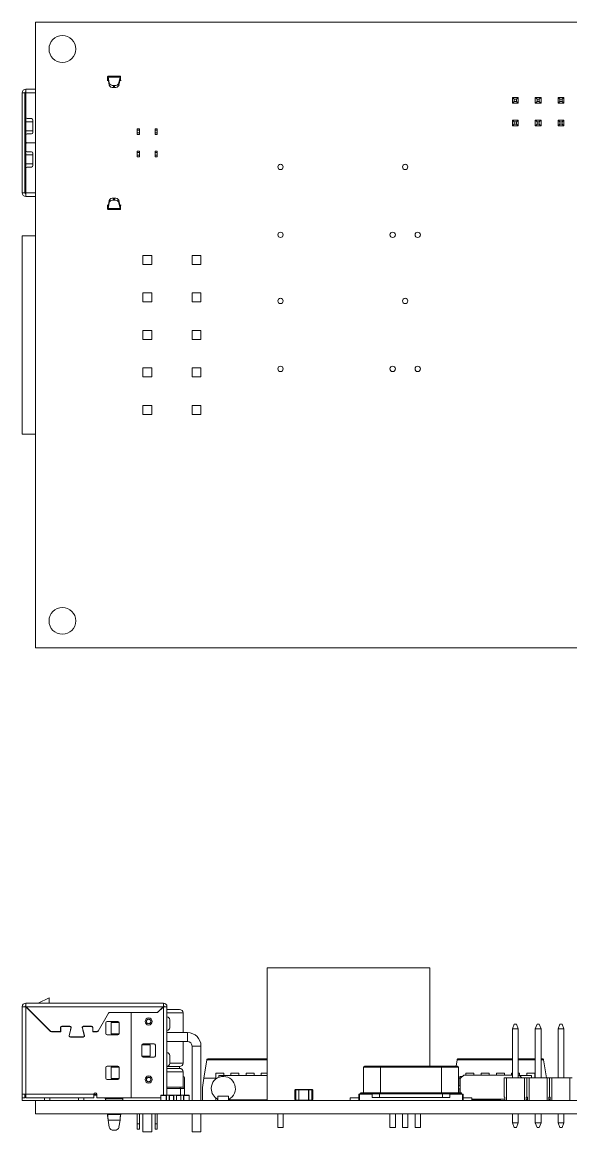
# Model space of a CAD drawing. Header units: millimetres. Extents: x -37 to 256, y 6 to 200.
# Drawn here: x 106.3 to 137, y 116.2 to 178.3 of the extents above; entities that cross this region are included whole.
import ezdxf

# ---------------------------------------------------------------- set-up
doc = ezdxf.new("R2010")
doc.units = ezdxf.units.MM

msp = doc.modelspace()

# ---------------------------------------------------------------- linework, layer by layer
at = {"color": 7, "linetype": 'Continuous', "lineweight": 15}
for p, q in [((107.066, 178.326), (167.066, 178.326)), ((107.066, 143.326), (107.066, 178.326)), ((111.079, 175.047), (111.097, 175.143)), ((111.097, 175.263), (111.092, 175.235)), ((111.097, 175.143), (111.097, 175.263)), ((111.802, 175.314), (111.11, 175.314)), ((111.124, 175.255), (111.789, 175.255)), ((111.181, 174.926), (111.124, 175.255)), ((111.124, 175.255), (111.124, 175.14)), ((111.124, 175.14), (111.181, 174.811)), ((111.789, 175.255), (111.731, 174.926)), ((111.731, 174.811), (111.789, 175.14)), ((111.789, 175.14), (111.789, 175.255)), ((111.815, 175.263), (111.815, 175.143)), ((111.82, 175.235), (111.815, 175.263)), ((111.815, 175.143), (111.833, 175.047)), ((106.516, 174.576), (107.066, 174.576)), ((106.516, 174.576), (106.516, 174.376)), ((111.181, 174.811), (111.181, 174.926)), ((111.429, 174.783), (111.482, 174.783)), ((111.429, 174.783), (111.429, 174.668)), ((111.429, 174.668), (111.482, 174.668)), ((111.482, 174.783), (111.482, 174.668)), ((111.731, 174.926), (111.731, 174.811)), ((106.316, 174.376), (106.466, 174.376)), ((106.316, 174.376), (106.316, 168.776)), ((106.516, 174.376), (106.466, 174.376)), ((106.466, 168.776), (106.466, 174.376)), ((106.516, 173.006), (106.516, 174.376)), ((133.751, 173.801), (133.751, 174.121)), ((133.846, 174.026), (133.751, 174.121)), ((133.751, 174.121), (134.071, 174.121)), ((133.846, 173.896), (133.751, 173.801)), ((133.846, 174.026), (133.846, 173.896)), ((133.976, 174.026), (133.846, 174.026)), ((133.846, 173.896), (133.976, 173.896)), ((134.071, 174.121), (133.976, 174.026)), ((133.976, 173.896), (133.976, 174.026)), ((134.071, 173.801), (133.976, 173.896)), ((134.071, 174.121), (134.071, 173.801)), ((135.021, 173.801), (135.021, 174.121)), ((135.116, 174.026), (135.021, 174.121)), ((135.021, 174.121), (135.341, 174.121)), ((135.116, 173.896), (135.021, 173.801)), ((135.116, 174.026), (135.116, 173.896)), ((135.246, 174.026), (135.116, 174.026)), ((135.116, 173.896), (135.246, 173.896)), ((135.341, 174.121), (135.246, 174.026)), ((135.246, 173.896), (135.246, 174.026)), ((135.341, 173.801), (135.246, 173.896)), ((135.341, 174.121), (135.341, 173.801)), ((136.291, 173.801), (136.291, 174.121)), ((136.386, 174.026), (136.291, 174.121)), ((136.291, 174.121), (136.611, 174.121)), ((136.386, 173.896), (136.291, 173.801)), ((136.386, 174.026), (136.386, 173.896)), ((136.516, 174.026), (136.386, 174.026)), ((136.386, 173.896), (136.516, 173.896)), ((136.611, 174.121), (136.516, 174.026)), ((136.516, 173.896), (136.516, 174.026)), ((136.611, 173.801), (136.516, 173.896)), ((136.611, 174.121), (136.611, 173.801)), ((134.071, 173.801), (133.751, 173.801)), ((135.341, 173.801), (135.021, 173.801)), ((136.611, 173.801), (136.291, 173.801)), ((106.516, 172.256), (106.516, 172.756)), ((106.516, 172.756), (106.916, 172.756)), ((106.841, 172.931), (106.591, 172.931)), ((106.916, 172.156), (106.916, 172.856)), ((106.916, 172.256), (106.916, 172.756)), ((133.751, 172.531), (133.751, 172.851)), ((133.846, 172.756), (133.751, 172.851)), ((133.751, 172.851), (134.071, 172.851)), ((133.846, 172.626), (133.751, 172.531)), ((133.846, 172.756), (133.846, 172.626)), ((133.976, 172.756), (133.846, 172.756)), ((133.846, 172.626), (133.976, 172.626)), ((134.071, 172.851), (133.976, 172.756)), ((133.976, 172.626), (133.976, 172.756)), ((134.071, 172.531), (133.976, 172.626)), ((134.071, 172.851), (134.071, 172.531)), ((135.021, 172.531), (135.021, 172.851)), ((135.116, 172.756), (135.021, 172.851)), ((135.021, 172.851), (135.341, 172.851)), ((135.116, 172.626), (135.021, 172.531)), ((135.116, 172.756), (135.116, 172.626)), ((135.246, 172.756), (135.116, 172.756)), ((135.116, 172.626), (135.246, 172.626)), ((135.341, 172.851), (135.246, 172.756)), ((135.246, 172.626), (135.246, 172.756)), ((135.341, 172.531), (135.246, 172.626)), ((135.341, 172.851), (135.341, 172.531)), ((136.291, 172.531), (136.291, 172.851)), ((136.386, 172.756), (136.291, 172.851)), ((136.291, 172.851), (136.611, 172.851)), ((136.386, 172.626), (136.291, 172.531)), ((136.386, 172.756), (136.386, 172.626)), ((136.516, 172.756), (136.386, 172.756)), ((136.386, 172.626), (136.516, 172.626)), ((136.611, 172.851), (136.516, 172.756)), ((136.516, 172.626), (136.516, 172.756)), ((136.611, 172.531), (136.516, 172.626)), ((136.611, 172.851), (136.611, 172.531)), ((106.516, 172.256), (106.916, 172.256)), ((106.516, 171.656), (106.516, 172.006)), ((106.591, 172.081), (106.841, 172.081)), ((112.874, 172.351), (112.749, 172.351)), ((112.749, 172.276), (112.749, 172.351)), ((112.749, 172.276), (112.874, 172.276)), ((112.749, 172.276), (112.749, 172.126)), ((112.874, 172.126), (112.749, 172.126)), ((112.749, 172.126), (112.749, 172.051)), ((112.874, 172.051), (112.749, 172.051)), ((112.874, 172.276), (112.874, 172.351)), ((112.874, 172.126), (112.874, 172.276)), ((112.874, 172.051), (112.874, 172.126)), ((113.749, 172.351), (113.749, 172.276)), ((113.749, 172.351), (113.874, 172.351)), ((113.749, 172.276), (113.874, 172.276)), ((113.749, 172.276), (113.749, 172.126)), ((113.749, 172.126), (113.874, 172.126)), ((113.749, 172.126), (113.749, 172.051)), ((113.749, 172.051), (113.874, 172.051)), ((113.874, 172.276), (113.874, 172.351)), ((113.874, 172.126), (113.874, 172.276)), ((113.874, 172.051), (113.874, 172.126)), ((134.071, 172.531), (133.751, 172.531)), ((135.341, 172.531), (135.021, 172.531)), ((136.611, 172.531), (136.291, 172.531)), ((106.516, 171.146), (106.516, 171.496)), ((107.066, 171.581), (106.591, 171.581)), ((106.591, 171.571), (107.066, 171.571)), ((106.516, 170.396), (106.516, 170.896)), ((106.516, 170.896), (106.916, 170.896)), ((106.841, 171.071), (106.591, 171.071)), ((106.916, 170.296), (106.916, 170.996)), ((106.916, 170.396), (106.916, 170.896)), ((112.874, 171.101), (112.749, 171.101)), ((112.749, 171.026), (112.749, 171.101)), ((112.749, 171.026), (112.874, 171.026)), ((112.749, 171.026), (112.749, 170.876)), ((112.874, 170.876), (112.749, 170.876)), ((112.749, 170.876), (112.749, 170.801)), ((112.874, 170.801), (112.749, 170.801)), ((112.874, 171.026), (112.874, 171.101)), ((112.874, 170.876), (112.874, 171.026)), ((112.874, 170.801), (112.874, 170.876)), ((113.749, 171.101), (113.749, 171.026)), ((113.749, 171.101), (113.874, 171.101)), ((113.749, 171.026), (113.874, 171.026)), ((113.749, 171.026), (113.749, 170.876)), ((113.749, 170.876), (113.874, 170.876)), ((113.749, 170.876), (113.749, 170.801)), ((113.749, 170.801), (113.874, 170.801)), ((113.874, 171.026), (113.874, 171.101)), ((113.874, 170.876), (113.874, 171.026)), ((113.874, 170.801), (113.874, 170.876)), ((106.516, 170.396), (106.916, 170.396)), ((106.516, 168.776), (106.516, 170.146)), ((106.591, 170.221), (106.841, 170.221)), ((106.316, 168.776), (106.466, 168.776)), ((106.516, 168.776), (106.466, 168.776)), ((106.516, 168.776), (106.516, 168.576)), ((107.066, 168.576), (106.516, 168.576)), ((111.181, 168.341), (111.124, 168.012)), ((111.181, 168.226), (111.181, 168.341)), ((111.429, 168.37), (111.429, 168.484)), ((111.482, 168.484), (111.429, 168.484)), ((111.482, 168.37), (111.429, 168.37)), ((111.482, 168.37), (111.482, 168.484)), ((111.731, 168.341), (111.731, 168.226)), ((111.789, 168.012), (111.731, 168.341)), ((111.097, 168.009), (111.079, 168.106)), ((111.092, 167.917), (111.097, 167.89)), ((111.097, 167.89), (111.097, 168.009)), ((111.11, 167.839), (111.802, 167.839)), ((111.124, 167.898), (111.181, 168.226)), ((111.124, 168.012), (111.124, 167.898)), ((111.789, 167.898), (111.124, 167.898)), ((111.731, 168.226), (111.789, 167.898)), ((111.789, 167.898), (111.789, 168.012)), ((111.833, 168.106), (111.815, 168.009)), ((111.815, 168.009), (111.815, 167.89)), ((111.815, 167.89), (111.82, 167.917)), ((106.316, 166.376), (107.066, 166.376)), ((106.316, 155.276), (106.316, 166.376)), ((113.066, 164.776), (113.066, 165.276)), ((113.066, 165.276), (113.566, 165.276)), ((113.566, 165.276), (113.566, 164.776)), ((115.816, 164.776), (115.816, 165.276)), ((115.816, 165.276), (116.316, 165.276)), ((116.316, 165.276), (116.316, 164.776)), ((113.566, 164.776), (113.066, 164.776)), ((116.316, 164.776), (115.816, 164.776)), ((113.066, 163.176), (113.566, 163.176)), ((113.066, 162.676), (113.066, 163.176)), ((113.566, 163.176), (113.566, 162.676)), ((115.816, 162.676), (115.816, 163.176)), ((115.816, 163.176), (116.316, 163.176)), ((116.316, 163.176), (116.316, 162.676)), ((113.566, 162.676), (113.066, 162.676)), ((116.316, 162.676), (115.816, 162.676)), ((113.066, 161.076), (113.566, 161.076)), ((113.066, 160.576), (113.066, 161.076)), ((113.566, 161.076), (113.566, 160.576)), ((115.816, 161.076), (116.316, 161.076)), ((115.816, 160.576), (115.816, 161.076)), ((116.316, 161.076), (116.316, 160.576)), ((113.566, 160.576), (113.066, 160.576)), ((116.316, 160.576), (115.816, 160.576)), ((113.066, 158.976), (113.566, 158.976)), ((113.066, 158.476), (113.066, 158.976)), ((113.566, 158.976), (113.566, 158.476)), ((115.816, 158.476), (115.816, 158.976)), ((115.816, 158.976), (116.316, 158.976)), ((116.316, 158.976), (116.316, 158.476)), ((113.566, 158.476), (113.066, 158.476)), ((116.316, 158.476), (115.816, 158.476)), ((113.066, 156.376), (113.066, 156.876)), ((113.066, 156.876), (113.566, 156.876)), ((113.566, 156.876), (113.566, 156.376)), ((115.816, 156.876), (116.316, 156.876)), ((115.816, 156.376), (115.816, 156.876)), ((116.316, 156.876), (116.316, 156.376)), ((113.566, 156.376), (113.066, 156.376)), ((116.316, 156.376), (115.816, 156.376)), ((107.066, 155.276), (106.316, 155.276)), ((167.066, 143.326), (107.066, 143.326)), ((120.016, 125.41), (120.016, 117.985)), ((120.016, 125.41), (129.116, 125.41)), ((129.116, 125.41), (129.116, 119.91)), ((107.216, 123.435), (107.816, 123.735)), ((107.816, 123.735), (107.816, 123.435)), ((106.467, 123.235), (106.316, 123.235)), ((106.316, 118.335), (106.316, 123.235)), ((106.504, 123.235), (106.467, 123.235)), ((106.505, 123.231), (106.513, 123.231)), ((114.216, 123.435), (106.516, 123.435)), ((106.516, 123.435), (106.516, 123.3)), ((106.516, 123.251), (106.516, 123.3)), ((106.516, 118.335), (106.516, 123.228)), ((106.524, 123.238), (106.524, 123.249)), ((114.206, 123.235), (106.528, 123.235)), ((107.899, 121.862), (106.538, 123.223)), ((106.538, 123.213), (107.894, 121.857)), ((113.908, 122.937), (114.206, 123.235)), ((113.913, 122.932), (114.194, 123.213)), ((114.206, 123.235), (114.216, 123.251)), ((114.206, 123.235), (114.216, 123.239)), ((114.216, 123.251), (114.216, 123.435)), ((114.216, 123.239), (114.216, 123.251)), ((114.216, 123.235), (114.266, 123.235)), ((114.416, 123.228), (114.216, 123.228)), ((114.266, 123.228), (114.266, 123.235)), ((114.416, 123.228), (114.416, 123.235)), ((114.416, 123.228), (114.416, 118.286)), ((111.138, 122.876), (110.561, 121.876)), ((110.567, 121.873), (111.144, 122.873)), ((110.991, 121.735), (110.991, 122.335)), ((111.066, 122.41), (111.666, 122.41)), ((113.86, 122.917), (111.209, 122.917)), ((111.209, 122.91), (112.416, 122.91)), ((111.291, 121.723), (111.291, 122.348)), ((111.291, 122.348), (111.74, 122.348)), ((111.741, 121.723), (111.741, 122.348)), ((111.741, 122.335), (111.741, 121.735)), ((112.416, 118.135), (112.416, 122.91)), ((112.416, 122.91), (113.86, 122.91)), ((115.316, 121.785), (115.316, 122.885)), ((108.466, 121.842), (107.947, 121.842)), ((107.947, 121.835), (108.473, 121.835)), ((108.466, 122.067), (108.466, 121.842)), ((108.473, 121.835), (108.473, 122.067)), ((108.979, 122.142), (108.541, 122.142)), ((108.541, 122.135), (108.979, 122.135)), ((108.991, 121.835), (108.939, 121.628)), ((108.945, 121.623), (109.052, 122.049)), ((109.045, 122.051), (108.991, 121.835)), ((109.681, 122.049), (109.732, 121.842)), ((109.741, 121.835), (109.687, 122.051)), ((109.732, 121.842), (109.786, 121.627)), ((109.793, 121.628), (109.741, 121.835)), ((110.191, 122.142), (109.753, 122.142)), ((109.753, 122.135), (110.191, 122.135)), ((110.259, 122.067), (110.259, 121.835)), ((110.259, 121.835), (110.502, 121.835)), ((110.266, 121.842), (110.266, 122.067)), ((110.502, 121.842), (110.266, 121.842)), ((111.74, 121.723), (111.291, 121.723)), ((115.566, 121.785), (114.416, 121.785)), ((115.566, 121.285), (115.566, 121.785)), ((133.751, 122.001), (133.846, 122.255)), ((133.751, 119.255), (133.751, 122.001)), ((134.071, 122.001), (133.751, 122.001)), ((133.846, 122.255), (133.976, 122.255)), ((134.071, 122.001), (133.976, 122.255)), ((134.071, 119.255), (134.071, 122.001)), ((135.021, 122.001), (135.116, 122.255)), ((135.021, 119.255), (135.021, 122.001)), ((135.341, 122.001), (135.021, 122.001)), ((135.116, 122.255), (135.246, 122.255)), ((135.341, 122.001), (135.246, 122.255)), ((135.341, 119.255), (135.341, 122.001)), ((136.291, 122.001), (136.386, 122.255)), ((136.291, 119.255), (136.291, 122.001)), ((136.611, 122.001), (136.291, 122.001)), ((136.386, 122.255), (136.516, 122.255)), ((136.611, 122.001), (136.516, 122.255)), ((136.611, 119.255), (136.611, 122.001)), ((109.72, 121.542), (109.012, 121.542)), ((109.012, 121.535), (109.72, 121.535)), ((111.666, 121.66), (111.066, 121.66)), ((113.016, 120.473), (113.016, 121.098)), ((113.016, 120.485), (113.016, 121.085)), ((113.017, 121.098), (113.466, 121.098)), ((113.091, 121.16), (113.691, 121.16)), ((113.466, 121.098), (113.466, 120.473)), ((113.766, 121.085), (113.766, 120.485)), ((115.566, 121.285), (114.416, 121.285)), ((115.316, 120.085), (115.316, 121.285)), ((113.466, 120.473), (113.017, 120.473)), ((115.816, 121.035), (115.816, 117.985)), ((115.816, 121.035), (116.316, 121.035)), ((116.316, 121.035), (116.316, 117.985)), ((111.066, 119.91), (111.666, 119.91)), ((111.291, 119.848), (111.74, 119.848)), ((111.291, 119.223), (111.291, 119.848)), ((111.741, 119.223), (111.741, 119.848)), ((113.691, 120.41), (113.091, 120.41)), ((114.416, 119.885), (115.116, 119.885)), ((115.116, 119.785), (115.116, 119.885)), ((116.646, 120.27), (116.482, 119.235)), ((116.646, 120.27), (116.647, 120.278)), ((116.696, 120.32), (120.016, 120.32)), ((125.416, 119.86), (125.416, 118.41)), ((125.466, 119.91), (126.366, 119.91)), ((126.366, 119.86), (126.366, 119.91)), ((126.366, 119.91), (129.766, 119.91)), ((126.366, 119.86), (126.366, 118.41)), ((129.766, 119.86), (126.366, 119.86)), ((129.766, 119.91), (130.666, 119.91)), ((129.766, 119.91), (129.766, 119.86)), ((129.766, 119.86), (129.766, 118.41)), ((130.646, 120.27), (130.589, 119.91)), ((130.646, 120.27), (130.647, 120.278)), ((130.696, 120.32), (133.751, 120.32)), ((130.716, 118.41), (130.716, 119.86)), ((134.071, 120.32), (135.021, 120.32)), ((135.341, 120.32), (135.436, 120.32)), ((135.485, 120.278), (135.487, 120.27)), ((135.647, 119.255), (135.487, 120.27)), ((110.991, 119.235), (110.991, 119.835)), ((111.291, 119.223), (111.74, 119.223)), ((111.741, 119.835), (111.741, 119.235)), ((114.416, 119.785), (115.116, 119.785)), ((115.316, 118.735), (115.316, 119.585)), ((115.391, 118.66), (115.391, 119.26)), ((116.399, 118.71), (116.482, 119.235)), ((116.482, 119.235), (117.141, 119.235)), ((117.141, 119.51), (117.591, 119.51)), ((117.141, 119.51), (117.141, 119.185)), ((117.316, 119.385), (117.316, 119.287)), ((117.316, 119.385), (120.016, 119.385)), ((117.591, 119.51), (117.591, 119.385)), ((117.991, 119.51), (118.441, 119.51)), ((117.991, 119.51), (117.991, 119.385)), ((118.441, 119.51), (118.441, 119.385)), ((118.841, 119.51), (119.291, 119.51)), ((118.841, 119.51), (118.841, 119.385)), ((119.291, 119.51), (119.291, 119.385)), ((119.691, 119.51), (120.016, 119.51)), ((119.691, 119.51), (119.691, 119.385)), ((130.716, 119.235), (130.791, 119.235)), ((130.941, 119.335), (130.791, 119.335)), ((130.791, 118.81), (130.791, 119.335)), ((131.016, 119.41), (130.816, 119.21)), ((131.016, 119.41), (133.751, 119.41)), ((131.141, 119.51), (131.591, 119.51)), ((131.141, 119.51), (131.141, 119.41)), ((131.591, 119.51), (131.591, 119.41)), ((131.991, 119.51), (132.441, 119.51)), ((131.991, 119.51), (131.991, 119.41)), ((132.441, 119.51), (132.441, 119.41)), ((132.841, 119.51), (133.291, 119.51)), ((132.841, 119.51), (132.841, 119.41)), ((133.276, 119.255), (133.276, 118.176)), ((133.276, 119.255), (133.403, 119.255)), ((133.291, 119.51), (133.291, 119.41)), ((133.403, 117.985), (133.403, 119.255)), ((133.403, 119.255), (134.419, 119.255)), ((133.691, 119.51), (133.751, 119.51)), ((133.691, 119.51), (133.691, 119.41)), ((134.071, 119.51), (134.141, 119.51)), ((134.071, 119.41), (134.116, 119.41)), ((134.271, 119.255), (134.116, 119.41)), ((134.141, 119.51), (134.141, 119.385)), ((134.141, 119.385), (134.616, 119.385)), ((134.419, 117.985), (134.419, 119.255)), ((134.419, 119.255), (134.546, 119.255)), ((134.541, 119.51), (134.991, 119.51)), ((134.541, 119.51), (134.541, 119.385)), ((134.546, 118.176), (134.546, 119.255)), ((134.546, 119.255), (134.673, 119.255)), ((134.616, 119.395), (134.766, 119.395)), ((134.616, 119.395), (134.616, 119.385)), ((134.673, 117.985), (134.673, 119.255)), ((134.673, 119.255), (135.689, 119.255)), ((134.766, 119.395), (134.766, 119.385)), ((134.766, 119.385), (134.816, 119.385)), ((134.816, 119.385), (134.816, 119.255)), ((134.991, 119.51), (134.991, 119.255)), ((135.689, 117.985), (135.689, 119.255)), ((135.689, 119.255), (135.816, 119.255)), ((135.816, 118.176), (135.816, 119.255)), ((135.816, 119.255), (135.943, 119.255)), ((135.943, 117.985), (135.943, 119.255)), ((135.943, 119.255), (136.959, 119.255)), ((136.959, 117.985), (136.959, 119.255)), ((136.959, 119.255), (137.086, 119.255)), ((111.666, 119.16), (111.066, 119.16)), ((115.118, 118.735), (114.416, 118.735)), ((115.391, 118.66), (115.171, 118.66)), ((115.391, 118.29), (115.391, 118.66)), ((116.399, 117.985), (116.399, 118.71)), ((121.616, 118.59), (121.616, 118.61)), ((121.616, 118.61), (121.786, 118.61)), ((121.786, 118.59), (121.786, 118.61)), ((121.791, 118.605), (121.791, 118.59)), ((121.791, 118.603), (122.341, 118.603)), ((122.341, 118.59), (122.341, 118.605)), ((122.346, 118.61), (122.346, 118.59)), ((122.346, 118.61), (122.516, 118.61)), ((122.516, 118.61), (122.516, 118.59)), ((130.816, 118.81), (130.716, 118.81)), ((130.816, 118.635), (130.716, 118.635)), ((130.791, 118.41), (130.791, 118.635)), ((130.816, 119.21), (130.816, 118.41)), ((106.316, 118.335), (106.516, 118.335)), ((106.316, 118.335), (106.316, 118.135)), ((106.316, 118.135), (106.316, 117.985)), ((106.316, 118.135), (106.466, 118.135)), ((106.316, 117.985), (107.066, 117.985)), ((106.466, 118.135), (106.466, 118.335)), ((106.516, 118.335), (110.316, 118.335)), ((106.516, 118.335), (106.516, 118.135)), ((106.516, 118.135), (110.316, 118.135)), ((107.066, 117.985), (107.066, 117.235)), ((107.066, 117.985), (167.066, 117.985)), ((107.566, 118.135), (107.566, 117.985)), ((109.466, 118.135), (109.466, 117.985)), ((110.316, 118.135), (110.316, 118.335)), ((110.496, 118.285), (110.316, 118.285)), ((110.496, 118.135), (110.496, 118.335)), ((110.96, 118.135), (110.496, 118.135)), ((110.96, 118.135), (111.952, 118.135)), ((110.986, 117.985), (110.973, 118.075)), ((110.973, 118.075), (110.973, 117.985)), ((111.939, 118.075), (110.973, 118.075)), ((111.939, 118.075), (111.926, 117.985)), ((111.939, 118.075), (111.939, 117.985)), ((112.416, 118.135), (111.952, 118.135)), ((114.066, 118.135), (112.416, 118.135)), ((114.081, 118.275), (114.066, 118.29)), ((114.066, 118.29), (114.391, 118.29)), ((114.066, 118.29), (114.066, 117.985)), ((114.376, 118.275), (114.081, 118.275)), ((114.081, 118.275), (114.081, 117.985)), ((114.391, 118.29), (114.376, 118.275)), ((114.376, 118.275), (114.376, 117.985)), ((114.391, 118.29), (114.391, 117.985)), ((114.391, 118.286), (114.541, 118.286)), ((114.391, 118.285), (114.541, 118.285)), ((114.556, 118.275), (114.541, 118.29)), ((114.541, 118.29), (114.791, 118.29)), ((114.541, 118.29), (114.541, 117.985)), ((114.776, 118.275), (114.556, 118.275)), ((114.556, 118.275), (114.556, 117.985)), ((114.791, 118.29), (114.776, 118.275)), ((114.776, 118.275), (114.776, 117.985)), ((114.791, 118.29), (114.791, 117.985)), ((114.791, 118.286), (114.941, 118.286)), ((114.791, 118.285), (114.941, 118.285)), ((114.941, 118.29), (115.191, 118.29)), ((114.956, 118.275), (114.941, 118.29)), ((114.941, 118.29), (114.941, 117.985)), ((115.191, 118.275), (114.956, 118.275)), ((114.956, 118.275), (114.956, 117.985)), ((115.191, 118.29), (115.191, 118.275)), ((115.191, 118.286), (115.341, 118.286)), ((115.191, 118.285), (115.341, 118.285)), ((115.191, 118.275), (115.191, 117.985)), ((115.356, 118.275), (115.341, 118.29)), ((115.341, 118.29), (115.666, 118.29)), ((115.341, 118.29), (115.341, 117.985)), ((115.651, 118.275), (115.356, 118.275)), ((115.356, 118.275), (115.356, 117.985)), ((115.666, 118.29), (115.651, 118.275)), ((115.651, 118.275), (115.651, 117.985)), ((115.666, 118.29), (115.666, 117.985)), ((117.141, 118.136), (117.141, 117.985)), ((117.241, 118.068), (117.241, 118.026)), ((117.266, 117.988), (117.266, 118.233)), ((117.266, 118.233), (117.269, 118.233)), ((117.266, 117.988), (117.269, 117.988)), ((117.269, 118.233), (117.269, 118.235)), ((117.269, 118.235), (117.864, 118.235)), ((117.269, 118.233), (117.269, 117.988)), ((117.864, 118.233), (117.269, 118.233)), ((117.269, 117.985), (117.269, 117.988)), ((117.269, 117.988), (117.864, 117.988)), ((117.864, 118.233), (117.864, 118.235)), ((117.864, 118.233), (117.866, 118.233)), ((117.864, 117.988), (117.864, 118.233)), ((117.864, 117.985), (117.864, 117.988)), ((117.864, 117.988), (117.866, 117.988)), ((117.866, 118.233), (117.866, 117.988)), ((117.866, 118.035), (117.891, 118.035)), ((117.875, 118.06), (117.941, 118.06)), ((117.891, 117.985), (117.891, 118.035)), ((117.941, 118.02), (117.941, 118.06)), ((120.016, 118.02), (117.941, 118.02)), ((117.991, 118.02), (117.991, 117.985)), ((118.441, 118.02), (118.441, 117.985)), ((118.841, 118.02), (118.841, 117.985)), ((119.291, 118.02), (119.291, 117.985)), ((119.691, 118.02), (119.691, 117.985)), ((121.566, 118.035), (121.566, 118.56)), ((121.786, 118.59), (121.616, 118.59)), ((121.616, 118.59), (121.616, 118.005)), ((121.616, 118.005), (121.786, 118.005)), ((121.616, 117.985), (121.616, 118.005)), ((121.786, 118.005), (121.786, 118.59)), ((121.791, 118.59), (121.786, 118.59)), ((121.791, 118.005), (121.786, 118.005)), ((121.786, 117.985), (121.786, 118.005)), ((121.791, 118.59), (121.791, 118.005)), ((122.341, 118.588), (121.791, 118.588)), ((121.791, 118.008), (122.341, 118.008)), ((121.791, 118.005), (121.791, 117.99)), ((122.341, 117.993), (121.791, 117.993)), ((122.341, 118.59), (122.346, 118.59)), ((122.341, 118.005), (122.341, 118.59)), ((122.341, 118.005), (122.346, 118.005)), ((122.341, 117.99), (122.341, 118.005)), ((122.346, 118.59), (122.346, 118.005)), ((122.516, 118.59), (122.346, 118.59)), ((122.346, 118.005), (122.346, 117.985)), ((122.346, 118.005), (122.516, 118.005)), ((122.516, 118.005), (122.516, 118.59)), ((122.516, 118.005), (122.516, 117.985)), ((122.566, 118.56), (122.566, 118.035)), ((124.671, 117.985), (124.671, 118.135)), ((124.671, 118.135), (125.141, 118.135)), ((125.141, 117.985), (125.141, 118.335)), ((125.141, 118.335), (125.191, 118.335)), ((125.191, 118.335), (125.191, 117.985)), ((125.891, 118.335), (125.191, 118.335)), ((125.216, 118.36), (125.216, 118.335)), ((125.266, 118.41), (126.304, 118.41)), ((125.891, 118.335), (125.891, 118.16)), ((125.891, 118.16), (130.241, 118.16)), ((126.304, 118.36), (126.304, 118.41)), ((126.304, 118.41), (129.829, 118.41)), ((126.304, 118.36), (126.304, 118.16)), ((129.829, 118.36), (126.304, 118.36)), ((129.829, 118.41), (129.829, 118.36)), ((129.829, 118.41), (130.866, 118.41)), ((129.829, 118.36), (129.829, 118.16)), ((130.241, 118.335), (130.941, 118.335)), ((130.241, 118.335), (130.241, 118.16)), ((130.916, 118.335), (130.916, 118.36)), ((130.941, 117.985), (130.941, 118.335)), ((130.941, 118.335), (130.991, 118.335)), ((130.991, 118.335), (130.991, 117.985)), ((131.461, 118.135), (130.991, 118.135)), ((131.461, 117.985), (131.461, 118.135)), ((131.461, 118.06), (133.308, 118.06)), ((131.461, 118.01), (133.066, 118.01)), ((131.461, 117.993), (131.866, 117.993)), ((131.869, 117.99), (131.866, 117.993)), ((131.866, 117.993), (132.059, 117.993)), ((131.866, 117.988), (131.866, 117.993)), ((131.869, 117.988), (131.866, 117.988)), ((131.869, 117.99), (131.869, 117.988)), ((132.061, 117.99), (131.869, 117.99)), ((131.869, 117.988), (132.064, 117.988)), ((131.869, 117.988), (131.869, 117.985)), ((132.059, 117.993), (132.059, 118.01)), ((132.061, 117.99), (132.059, 117.993)), ((132.064, 117.988), (132.064, 117.985)), ((132.066, 117.988), (132.064, 117.988)), ((132.066, 118.01), (132.066, 117.988)), ((132.441, 118.01), (132.441, 117.985)), ((132.841, 118.01), (132.841, 117.985)), ((133.066, 118.06), (133.066, 117.985)), ((133.276, 118.176), (133.308, 118.176)), ((133.308, 118.176), (133.308, 117.985)), ((134.514, 117.985), (134.514, 118.176)), ((134.514, 118.176), (134.546, 118.176)), ((134.516, 118.109), (134.514, 118.101)), ((134.514, 117.993), (134.575, 117.993)), ((134.533, 118.176), (134.516, 118.109)), ((134.546, 118.176), (134.578, 118.176)), ((134.578, 118.176), (134.578, 117.985)), ((135.784, 117.985), (135.784, 118.176)), ((135.784, 118.176), (135.816, 118.176)), ((135.784, 118.166), (135.848, 118.166)), ((135.848, 118.035), (135.784, 118.035)), ((135.816, 118.176), (135.848, 118.176)), ((135.848, 118.176), (135.848, 117.985)), ((107.066, 117.235), (167.066, 117.235)), ((111.079, 117.235), (111.097, 117.108)), ((111.097, 117.199), (111.092, 117.235)), ((111.097, 117.108), (111.097, 117.199)), ((111.097, 117.199), (111.815, 117.199)), ((111.124, 116.887), (111.789, 116.887)), ((111.181, 116.497), (111.124, 116.887)), ((111.789, 116.887), (111.731, 116.497)), ((111.802, 117.048), (111.802, 117.048)), ((111.82, 117.235), (111.815, 117.199)), ((111.815, 117.108), (111.833, 117.235)), ((111.815, 117.199), (111.815, 117.108)), ((112.749, 116.685), (112.749, 117.235)), ((112.874, 116.685), (112.874, 117.235)), ((113.066, 117.235), (113.066, 116.235)), ((113.566, 117.235), (113.566, 116.235)), ((113.749, 117.235), (113.749, 116.685)), ((113.874, 116.685), (113.874, 117.235)), ((115.816, 117.235), (115.816, 116.235)), ((116.316, 117.235), (116.316, 116.235)), ((120.616, 117.235), (120.616, 116.485)), ((120.916, 116.485), (120.916, 117.235)), ((126.891, 117.235), (126.891, 116.485)), ((127.191, 116.485), (127.191, 117.235)), ((127.591, 117.235), (127.591, 116.485)), ((127.891, 116.485), (127.891, 117.235)), ((128.291, 117.235), (128.291, 116.485)), ((128.591, 116.485), (128.591, 117.235)), ((133.751, 116.739), (133.751, 117.235)), ((133.751, 116.739), (134.071, 116.739)), ((133.846, 116.485), (133.751, 116.739)), ((134.071, 116.739), (133.976, 116.485)), ((134.071, 116.739), (134.071, 117.235)), ((135.021, 116.739), (135.021, 117.235)), ((135.021, 116.739), (135.341, 116.739)), ((135.116, 116.485), (135.021, 116.739)), ((135.341, 116.739), (135.246, 116.485)), ((135.341, 116.739), (135.341, 117.235)), ((136.291, 116.739), (136.291, 117.235)), ((136.291, 116.739), (136.611, 116.739)), ((136.386, 116.485), (136.291, 116.739)), ((136.611, 116.739), (136.516, 116.485)), ((136.611, 116.739), (136.611, 117.235)), ((111.429, 116.327), (111.482, 116.327)), ((112.874, 116.685), (112.749, 116.685)), ((112.749, 116.385), (112.749, 116.685)), ((112.749, 116.385), (112.874, 116.385)), ((112.874, 116.385), (112.874, 116.685)), ((113.066, 116.235), (113.566, 116.235)), ((113.749, 116.685), (113.874, 116.685)), ((113.749, 116.685), (113.749, 116.385)), ((113.749, 116.385), (113.874, 116.385)), ((113.874, 116.385), (113.874, 116.685)), ((115.816, 116.235), (116.316, 116.235)), ((120.916, 116.485), (120.616, 116.485)), ((127.191, 116.485), (126.891, 116.485)), ((127.891, 116.485), (127.591, 116.485)), ((128.591, 116.485), (128.291, 116.485)), ((133.976, 116.485), (133.846, 116.485)), ((135.246, 116.485), (135.116, 116.485)), ((136.516, 116.485), (136.386, 116.485))]:
    msp.add_line(p, q, dxfattribs=at)
at = {"color": 8, "linetype": 'Continuous', "lineweight": 15}
for p, q in [((111.097, 175.143), (111.122, 175.143)), ((111.79, 175.143), (111.815, 175.143)), ((106.516, 174.376), (107.066, 174.376)), ((106.516, 173.006), (106.516, 172.756)), ((106.516, 172.256), (106.516, 172.006)), ((106.516, 171.656), (106.516, 171.496)), ((106.516, 171.146), (106.516, 170.896)), ((106.516, 170.396), (106.516, 170.146)), ((107.066, 168.776), (106.516, 168.776)), ((111.122, 168.009), (111.097, 168.009)), ((111.815, 168.009), (111.79, 168.009)), ((106.516, 123.235), (106.504, 123.235)), ((106.516, 123.251), (106.516, 123.235)), ((106.516, 123.228), (106.516, 123.235)), ((106.516, 123.235), (106.528, 123.235)), ((114.206, 123.235), (114.216, 123.235)), ((114.216, 123.235), (114.216, 123.239)), ((114.216, 123.228), (114.216, 123.235)), ((114.216, 123.228), (114.216, 118.29)), ((115.316, 122.885), (114.416, 122.885)), ((114.592, 120.085), (115.316, 120.085)), ((120.016, 120.27), (116.646, 120.27)), ((126.366, 119.86), (125.416, 119.86)), ((130.716, 119.86), (129.766, 119.86)), ((133.751, 120.27), (130.646, 120.27)), ((135.021, 120.27), (134.071, 120.27)), ((135.487, 120.27), (135.341, 120.27)), ((114.416, 119.585), (115.316, 119.585)), ((114.416, 118.66), (115.171, 118.66)), ((115.171, 118.66), (115.171, 118.29)), ((107.861, 117.985), (107.861, 118.135)), ((109.761, 117.985), (109.761, 118.135)), ((110.496, 118.335), (110.316, 118.335)), ((126.304, 118.36), (125.216, 118.36)), ((130.916, 118.36), (129.829, 118.36)), ((132.061, 118.01), (132.061, 117.99)), ((132.064, 117.988), (132.064, 118.01))]:
    msp.add_line(p, q, dxfattribs=at)
at = {"color": 7, "linetype": 'Continuous', "lineweight": 15, "flags": 128}
msp.add_lwpolyline([(111.11, 117.048), (111.11, 117.048), (111.11, 117.048)], dxfattribs=at)
at = {"color": 7, "linetype": 'Continuous', "lineweight": 15}
for centre, radius in [((108.566, 176.826), 0.75), ((120.766, 170.226), 0.15), ((127.741, 170.226), 0.15), ((120.766, 166.426), 0.15), ((127.041, 166.426), 0.15), ((128.441, 166.426), 0.15), ((120.766, 162.726), 0.15), ((127.741, 162.726), 0.15), ((120.766, 158.926), 0.15), ((127.041, 158.926), 0.15), ((128.441, 158.926), 0.15), ((108.566, 144.826), 0.75), ((113.391, 122.41), 0.2), ((113.391, 119.16), 0.2)]:
    msp.add_circle(centre, radius, dxfattribs=at)
for centre, radius, start, end in [((106.516, 174.376), 0.2, 90, 180), ((111.398, 175.016), 0.235, 202.47407, 277.49841), ((111.398, 174.901), 0.235, 202.47407, 277.49841), ((111.514, 175.016), 0.236, 262.32134, 337.47241), ((111.514, 174.901), 0.236, 262.32134, 337.47241), ((106.516, 174.376), 0.05, 90, 180), ((106.591, 173.006), 0.075, 180, 270), ((106.841, 172.856), 0.075, 0, 90), ((106.591, 172.006), 0.075, 90, 180), ((106.841, 172.156), 0.075, 270, 0), ((106.591, 171.656), 0.075, 180, 270), ((106.591, 171.496), 0.075, 90, 180), ((106.591, 171.146), 0.075, 180, 270), ((106.841, 170.996), 0.075, 0, 90), ((106.591, 170.146), 0.075, 90, 180), ((106.841, 170.296), 0.075, 270, 0), ((106.516, 168.776), 0.2, 180, 270), ((106.516, 168.776), 0.05, 180, 270), ((111.398, 168.251), 0.235, 82.50159, 157.52593), ((111.398, 168.137), 0.235, 82.50159, 157.52593), ((111.514, 168.251), 0.236, 22.52759, 97.67866), ((111.514, 168.136), 0.236, 22.52759, 97.67866), ((106.516, 123.235), 0.2, 90, 180), ((106.516, 123.235), 0.05, 90, 180), ((106.485, 123.16), 0.075, 45, 65.5302), ((106.591, 123.276), 0.075, 213.19888, 225), ((114.247, 123.16), 0.075, 114.4698, 135), ((114.216, 123.235), 0.2, 0, 90), ((114.216, 123.235), 0.05, 0, 90), ((115.116, 122.885), 0.2, 0, 90), ((111.066, 122.335), 0.075, 90, 180), ((111.209, 122.835), 0.0821, 90, 150), ((111.209, 122.835), 0.075, 90, 150), ((111.666, 122.335), 0.075, 0, 90), ((113.86, 122.985), 0.0679, 270, 315), ((113.86, 122.985), 0.075, 270, 315), ((114.416, 122.51), 0.15, 0, 90), ((107.947, 121.91), 0.075, 225, 270), ((107.947, 121.91), 0.0679, 225, 270), ((108.541, 122.067), 0.075, 90, 180), ((108.541, 122.067), 0.068, 90, 180), ((108.979, 122.067), 0.075, 345.99153, 90), ((108.979, 122.067), 0.068, 345.99153, 90), ((109.753, 122.067), 0.075, 90, 194.00789), ((109.753, 122.067), 0.068, 90, 194.00847), ((110.191, 122.067), 0.075, 0, 90), ((110.191, 122.067), 0.068, 0, 90), ((110.502, 121.91), 0.0679, 270, 330), ((110.502, 121.91), 0.075, 270, 330), ((111.066, 121.735), 0.075, 180, 270), ((111.666, 121.735), 0.075, 270, 360), ((114.416, 122.06), 0.15, 270, 0), ((115.566, 121.035), 0.75, 0, 90), ((109.012, 121.61), 0.075, 165.96376, 270), ((109.008, 121.607), 0.065, 165.99153, 273.16582), ((109.72, 121.61), 0.075, 270, 14.03624), ((109.72, 121.61), 0.068, 270, 14.03568), ((113.091, 121.085), 0.075, 90, 180), ((113.691, 121.085), 0.075, 0, 90), ((115.566, 121.035), 0.25, 0, 90), ((113.091, 120.485), 0.075, 180, 270), ((113.691, 120.485), 0.075, 270, 0), ((114.416, 120.51), 0.15, 360, 90), ((111.066, 119.835), 0.075, 90, 180), ((111.666, 119.835), 0.075, 0, 90), ((114.416, 120.06), 0.15, 270, 0), ((115.116, 120.085), 0.2, 270, 0), ((116.696, 120.27), 0.05, 90, 171), ((125.466, 119.86), 0.05, 90, 180), ((130.696, 120.27), 0.05, 90, 171), ((130.666, 119.86), 0.05, 0, 90), ((135.436, 120.27), 0.05, 9, 90), ((111.066, 119.235), 0.075, 180, 270), ((111.666, 119.235), 0.075, 270, 0), ((115.116, 119.585), 0.2, 0, 90), ((115.316, 119.26), 0.075, 0, 90), ((117.566, 118.66), 0.675, 295.67929, 180), ((115.105, 118.669), 0.067, 351.95053, 78.57825), ((115.316, 118.66), 0.075, 0, 90), ((117.566, 118.66), 0.675, 180, 243.6122), ((121.616, 118.56), 0.05, 90, 180), ((121.786, 118.605), 0.005, 0, 90), ((122.346, 118.605), 0.005, 90, 180), ((122.516, 118.56), 0.05, 0, 90), ((106.516, 118.335), 0.05, 180, 270), ((110.406, 118.335), 0.09, 0, 180), ((117.282, 118.026), 0.0409, 180, 247.09425), ((117.269, 118.233), 0.0025, 90, 180), ((117.269, 117.988), 0.0025, 180, 270), ((117.864, 118.233), 0.0025, 0, 90), ((117.864, 117.988), 0.0025, 270, 0), ((121.616, 118.035), 0.05, 180, 270), ((121.786, 117.99), 0.005, 270, 0), ((122.346, 117.99), 0.005, 180, 270), ((122.516, 118.035), 0.05, 270, 0), ((125.266, 118.36), 0.05, 90, 180), ((130.866, 118.36), 0.05, 0, 90), ((131.869, 117.988), 0.0025, 180, 270), ((132.064, 117.988), 0.0025, 270, 0), ((134.613, 118.085), 0.1, 188.92902, 249.33634), ((111.407, 116.561), 0.235, 195.92197, 275.28594), ((111.505, 116.562), 0.236, 264.49982, 344.04061)]:
    msp.add_arc(centre, radius, start, end, dxfattribs=at)
for centre, start_param, end_param in [((121.616, 118.56), 1.570796, 3.141593), ((121.616, 118.035), 3.141593, 4.712389), ((122.516, 118.56), 0, 1.570796), ((122.516, 118.035), 4.712389, 6.283185)]:
    msp.add_ellipse(centre, major_axis=(0.05, 0), ratio=0.6, start_param=start_param, end_param=end_param, dxfattribs=at)
for points, knots in [([(111.097, 175.263), (111.099, 175.277), (111.103, 175.306), (111.108, 175.314), (111.111, 175.314), (111.111, 175.313), (111.112, 175.312), (111.113, 175.31), (111.114, 175.308), (111.115, 175.304), (111.116, 175.302), (111.117, 175.298), (111.118, 175.295), (111.118, 175.291), (111.119, 175.287), (111.12, 175.282), (111.121, 175.277), (111.121, 175.272), (111.122, 175.265), (111.123, 175.259), (111.124, 175.255)], [0, 0, 0, 0, 0.232509, 0.480246, 0.509246, 0.538245, 0.567244, 0.596243, 0.654275, 0.683274, 0.712273, 0.741272, 0.770271, 0.799271, 0.82827, 0.857269, 0.886268, 0.915267, 0.944267, 1, 1, 1, 1]), ([(111.097, 175.143), (111.099, 175.149), (111.104, 175.161), (111.11, 175.165), (111.117, 175.16), (111.121, 175.147), (111.124, 175.14)], [0, 0, 0, 0, 0.254514, 0.48148, 0.735994, 1, 1, 1, 1]), ([(111.789, 175.255), (111.791, 175.27), (111.795, 175.301), (111.8, 175.313), (111.804, 175.314), (111.809, 175.306), (111.813, 175.278), (111.815, 175.263)], [0, 0, 0, 0, 0.235396, 0.485732, 0.518734, 0.749374, 1, 1, 1, 1]), ([(111.789, 175.14), (111.791, 175.147), (111.795, 175.16), (111.802, 175.166), (111.809, 175.16), (111.813, 175.149), (111.815, 175.143)], [0, 0, 0, 0, 0.254514, 0.51852, 0.773035, 1, 1, 1, 1]), ([(111.124, 168.012), (111.121, 168.006), (111.117, 167.992), (111.11, 167.987), (111.103, 167.992), (111.099, 168.004), (111.097, 168.009)], [0, 0, 0, 0, 0.254514, 0.51852, 0.773035, 1, 1, 1, 1]), ([(111.124, 167.898), (111.122, 167.882), (111.117, 167.851), (111.113, 167.839), (111.108, 167.838), (111.104, 167.846), (111.099, 167.875), (111.097, 167.89)], [0, 0, 0, 0, 0.235396, 0.485732, 0.518734, 0.749374, 1, 1, 1, 1]), ([(111.815, 168.009), (111.813, 168.003), (111.809, 167.992), (111.802, 167.987), (111.796, 167.992), (111.791, 168.006), (111.789, 168.012)], [0, 0, 0, 0, 0.254514, 0.48148, 0.735994, 1, 1, 1, 1]), ([(111.815, 167.89), (111.813, 167.876), (111.809, 167.847), (111.804, 167.838), (111.802, 167.839), (111.801, 167.839), (111.8, 167.84), (111.799, 167.842), (111.798, 167.845), (111.797, 167.848), (111.796, 167.851), (111.795, 167.854), (111.795, 167.858), (111.794, 167.861), (111.793, 167.866), (111.792, 167.87), (111.792, 167.875), (111.791, 167.88), (111.79, 167.888), (111.789, 167.894), (111.789, 167.898)], [0, 0, 0, 0, 0.232509, 0.480246, 0.509246, 0.538245, 0.567244, 0.596243, 0.654275, 0.683274, 0.712273, 0.741272, 0.770271, 0.799271, 0.82827, 0.857269, 0.886268, 0.915267, 0.944267, 1, 1, 1, 1]), ([(106.516, 123.228), (106.509, 123.23), (106.497, 123.232), (106.481, 123.234), (106.472, 123.235), (106.467, 123.235)], [0, 0, 0, 0, 0.427728, 0.712753, 1, 1, 1, 1]), ([(106.516, 123.228), (106.514, 123.23), (106.512, 123.232), (106.507, 123.234), (106.505, 123.235), (106.504, 123.235)], [0, 0, 0, 0, 0.471443, 0.730974, 1, 1, 1, 1]), ([(106.516, 123.3), (106.517, 123.292), (106.518, 123.278), (106.522, 123.256), (106.526, 123.242), (106.528, 123.235)], [0, 0, 0, 0, 0.35777, 0.675436, 1, 1, 1, 1]), ([(106.516, 123.251), (106.517, 123.249), (106.519, 123.244), (106.524, 123.239), (106.527, 123.236), (106.528, 123.235)], [0, 0, 0, 0, 0.382598, 0.764376, 1, 1, 1, 1]), ([(115.092, 123.085), (115.098, 123.085), (115.12, 123.085), (114.949, 123.085), (114.707, 123.085), (114.477, 123.085), (114.416, 123.085)], [0, 0, 0, 0, 0.14589, 0.5070697, 0.8682494, 1, 1, 1, 1]), ([(113.266, 122.41), (113.268, 122.426), (113.27, 122.45), (113.286, 122.479), (113.307, 122.505), (113.335, 122.524), (113.367, 122.534), (113.399, 122.537), (113.431, 122.53), (113.461, 122.515), (113.486, 122.494), (113.511, 122.459), (113.514, 122.426), (113.516, 122.41)], [0, 0, 0, 0, 0.119737, 0.186385, 0.250031, 0.376378, 0.437465, 0.500387, 0.621503, 0.686899, 0.750392, 0.876003, 1, 1, 1, 1]), ([(113.516, 122.41), (113.514, 122.394), (113.512, 122.37), (113.496, 122.341), (113.475, 122.315), (113.447, 122.296), (113.416, 122.286), (113.384, 122.284), (113.351, 122.29), (113.322, 122.305), (113.296, 122.326), (113.271, 122.361), (113.268, 122.394), (113.266, 122.41)], [0, 0, 0, 0, 0.119737, 0.186385, 0.250031, 0.376378, 0.437465, 0.500387, 0.621503, 0.686899, 0.750392, 0.876003, 1, 1, 1, 1]), ([(114.566, 122.06), (114.566, 122.063), (114.566, 122.068), (114.566, 122.096), (114.566, 122.125), (114.566, 122.161), (114.566, 122.213), (114.566, 122.285), (114.566, 122.357), (114.566, 122.41), (114.566, 122.445), (114.566, 122.474), (114.566, 122.502), (114.566, 122.507), (114.566, 122.51)], [0, 0, 0, 0, 0.119721, 0.185051, 0.25, 0.31533, 0.380279, 0.5, 0.619721, 0.685051, 0.75, 0.81533, 0.880279, 1, 1, 1, 1]), ([(114.566, 120.06), (114.566, 120.063), (114.566, 120.068), (114.566, 120.096), (114.566, 120.125), (114.566, 120.161), (114.566, 120.213), (114.566, 120.285), (114.566, 120.357), (114.566, 120.41), (114.566, 120.445), (114.566, 120.474), (114.566, 120.502), (114.566, 120.507), (114.566, 120.51)], [0, 0, 0, 0, 0.119721, 0.185051, 0.25, 0.31533, 0.380279, 0.5, 0.619721, 0.685051, 0.75, 0.81533, 0.880279, 1, 1, 1, 1]), ([(113.266, 119.16), (113.268, 119.176), (113.27, 119.2), (113.286, 119.229), (113.307, 119.255), (113.335, 119.274), (113.367, 119.284), (113.399, 119.287), (113.431, 119.28), (113.461, 119.265), (113.486, 119.244), (113.511, 119.209), (113.514, 119.176), (113.516, 119.16)], [0, 0, 0, 0, 0.119737, 0.186385, 0.250031, 0.376378, 0.437465, 0.500387, 0.621503, 0.686899, 0.750392, 0.876003, 1, 1, 1, 1]), ([(113.516, 119.16), (113.514, 119.144), (113.512, 119.12), (113.496, 119.091), (113.475, 119.065), (113.447, 119.046), (113.416, 119.036), (113.384, 119.034), (113.351, 119.04), (113.322, 119.055), (113.296, 119.076), (113.271, 119.111), (113.268, 119.144), (113.266, 119.16)], [0, 0, 0, 0, 0.119737, 0.186385, 0.250031, 0.376378, 0.437465, 0.500387, 0.621503, 0.686899, 0.750392, 0.876003, 1, 1, 1, 1]), ([(110.973, 117.984), (110.971, 118.006), (110.968, 118.04), (110.964, 118.093), (110.961, 118.121), (110.96, 118.135)], [0, 0, 0, 0, 0.47751, 0.735, 1, 1, 1, 1]), ([(110.973, 118.075), (110.971, 118.081), (110.969, 118.093), (110.964, 118.114), (110.962, 118.127), (110.96, 118.135)], [0, 0, 0, 0, 0.380693, 0.641499, 1, 1, 1, 1]), ([(111.952, 118.135), (111.95, 118.127), (111.948, 118.113), (111.943, 118.092), (111.941, 118.081), (111.939, 118.075)], [0, 0, 0, 0, 0.380693, 0.641499, 1, 1, 1, 1]), ([(111.952, 118.135), (111.95, 118.109), (111.947, 118.069), (111.943, 118.019), (111.94, 117.996), (111.939, 117.984)], [0, 0, 0, 0, 0.47751, 0.735, 1, 1, 1, 1]), ([(111.097, 117.199), (111.099, 117.177), (111.103, 117.131), (111.108, 117.072), (111.111, 117.038), (111.111, 117.028), (111.112, 117.018), (111.113, 117.006), (111.114, 116.993), (111.115, 116.98), (111.116, 116.971), (111.117, 116.962), (111.118, 116.952), (111.118, 116.943), (111.119, 116.935), (111.12, 116.926), (111.121, 116.918), (111.121, 116.909), (111.122, 116.899), (111.123, 116.891), (111.124, 116.887)], [0, 0, 0, 0, 0.232509, 0.480246, 0.509246, 0.538245, 0.567244, 0.596243, 0.654275, 0.683274, 0.712273, 0.741272, 0.770271, 0.799271, 0.82827, 0.857269, 0.886268, 0.915267, 0.944267, 1, 1, 1, 1]), ([(111.097, 117.108), (111.099, 117.099), (111.104, 117.08), (111.108, 117.058), (111.11, 117.048), (111.11, 117.048)], [0, 0, 0, 0, 0.528039, 0.998926, 1, 1, 1, 1]), ([(111.789, 116.887), (111.791, 116.908), (111.795, 116.953), (111.8, 117.012), (111.804, 117.07), (111.809, 117.129), (111.813, 117.175), (111.815, 117.199)], [0, 0, 0, 0, 0.235396, 0.485732, 0.518734, 0.749374, 1, 1, 1, 1]), ([(111.802, 117.048), (111.805, 117.059), (111.809, 117.081), (111.813, 117.1), (111.815, 117.108)], [0, 0, 0, 0, 0.528266, 1, 1, 1, 1])]:
    msp.add_open_spline(points, degree=3, knots=knots, dxfattribs=at)
msp.add_open_spline([(115.316, 118.735), (115.307, 118.735), (115.288, 118.735), (115.175, 118.735), (115.118, 118.735)], degree=3, dxfattribs=at)

doc.saveas('drawing.dxf')
